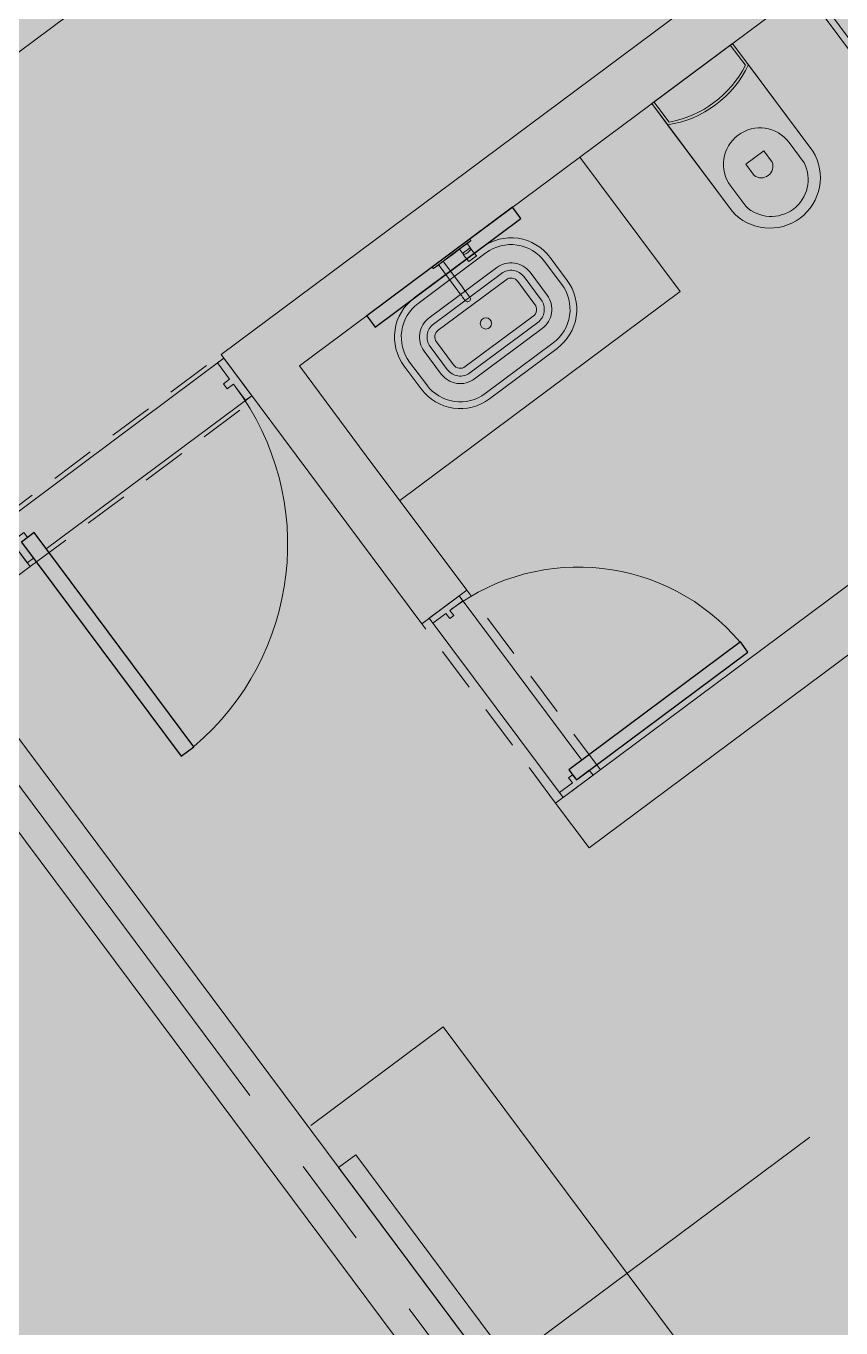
# Model space of a CAD drawing. Header units: metres. Extents: x -466 to 1322, y -1072 to 50.
# Drawn here: x 422.148 to 425.059, y -192.348 to -187.693 of the extents above; entities that cross this region are included whole.
import ezdxf

# ---------------------------------------------------------------- set-up
doc = ezdxf.new("R2010")
doc.units = ezdxf.units.M
for name, pattern in [('B1 P BAJA$0$HIDDEN', [9.525, 6.35, -3.175]), ('CENTER2', [28.575, 19.05, -3.175, 3.175, -3.175]), ('Hidden 1_16_', [0.002381, 0.001587, -0.00079375])]:
    doc.linetypes.add(name, pattern=pattern)
for name, color, linetype, lineweight in [('A - CANCEL', 2, 'Continuous', 0), ('A - Hatch muros', 4, 'Continuous', 0), ('A - MURO BAJO', 2, 'Continuous', 0), ('A - PROY', 250, 'B1 P BAJA$0$HIDDEN', 0), ('A-ACCESORIOS DE BAÑO', 6, 'Continuous', 0), ('A-DOOR', 2, 'Continuous', 9), ('A-EJES', 61, 'CENTER2', 0), ('A-Fixt', 122, 'Continuous', 5), ('A-MUEBLES', 5, 'Continuous', 0), ('A-MURO INT', 4, 'Continuous', 0)]:
    doc.layers.add(name, color=color, linetype=linetype, lineweight=lineweight)
doc.layers.add('A-MIRROR', color=8, linetype='Continuous')
doc.layers.add('A-PUERTA', color=2, linetype='Continuous')
doc.layers.add('Hatch Interior', color=7, linetype='Continuous', lineweight=0, true_color=0xaf6350)

# ---------------------------------------------------------------- blocks, each defined once
blk = doc.blocks.new('JVAS_Puerta - 0_90 X 2_10-V18-Planta Baja')
at = {"color": 0}
for p, q in [((-0.425, -0.0425), (-0.425, -0.9025)), ((-0.374, -0.0425), (-0.425, -0.0425)), ((-0.374, -0.9025), (-0.374, -0.0425)), ((-0.425, -0.9025), (-0.374, -0.9025))]:
    blk.add_line(p, q, dxfattribs=at)
at = {"layer": 'A - PROY', "color": 18, "linetype": 'Continuous', "ltscale": 100, "true_color": 0x000000}
blk.add_arc((-0.425, -0.0525), 0.85, 273.4398, 0, dxfattribs=at)
at = {"layer": 'A-DOOR', "color": 253, "linetype": 'Continuous', "ltscale": 100}
for p, q in [((-0.45, 0.0425), (0.45, 0.0425)), ((-0.374, -0.1075), (0.45, -0.1075))]:
    blk.add_line(p, q, dxfattribs=at)
at = {"layer": 'A-DOOR'}
for p, q in [((-0.425, 0.0425), (-0.45, 0.0425)), ((-0.45, 0.0425), (-0.45, -0.1075)), ((-0.425, -0.0225), (-0.425, 0.0425)), ((0.45, 0.0425), (0.425, 0.0425)), ((0.425, 0.0425), (0.425, -0.0225)), ((0.45, -0.1075), (0.45, 0.0425)), ((-0.4, -0.0225), (-0.425, -0.0225)), ((-0.4, -0.0425), (-0.4, -0.0225)), ((0.425, -0.0225), (0.4, -0.0225)), ((0.4, -0.0225), (0.4, -0.0425)), ((-0.425, -0.1075), (-0.425, -0.0425)), ((-0.425, -0.0425), (-0.4, -0.0425)), ((0.4, -0.0425), (0.425, -0.0425)), ((0.425, -0.0425), (0.425, -0.1075)), ((-0.45, -0.1075), (-0.425, -0.1075)), ((0.425, -0.1075), (0.45, -0.1075))]:
    blk.add_line(p, q, dxfattribs=at)
blk = doc.blocks.new('monomando powder room')
at = {"layer": 'A-ACCESORIOS DE BAÑO'}
for p, q in [((-98.7727, -159.2227), (-98.7727, -159.2225)), ((-98.7667, -159.2225), (-98.7727, -159.2225)), ((-98.7727, -159.2225), (-98.7667, -159.2225)), ((-98.7727, -159.2233), (-98.7727, -159.2227)), ((-98.7727, -159.2243), (-98.7727, -159.2233)), ((-98.7727, -159.2255), (-98.7727, -159.2243)), ((-98.7727, -159.227), (-98.7727, -159.2255)), ((-98.7727, -159.2285), (-98.7727, -159.227)), ((-98.7727, -159.3065), (-98.7727, -159.2285)), ((-98.766, -159.2228), (-98.7667, -159.2225)), ((-98.766, -159.223), (-98.766, -159.2228)), ((-98.7657, -159.2235), (-98.766, -159.2228)), ((-98.766, -159.2236), (-98.766, -159.223)), ((-98.766, -159.2245), (-98.766, -159.2236)), ((-98.766, -159.2257), (-98.766, -159.2245)), ((-98.766, -159.227), (-98.766, -159.2257)), ((-98.766, -159.2285), (-98.766, -159.227)), ((-98.766, -159.3065), (-98.766, -159.2285)), ((-98.7657, -159.2237), (-98.7657, -159.2235)), ((-98.7657, -159.2242), (-98.7657, -159.2237)), ((-98.7657, -159.225), (-98.7657, -159.2242)), ((-98.7657, -159.226), (-98.7657, -159.225)), ((-98.7657, -159.2272), (-98.7657, -159.226)), ((-98.7657, -159.2285), (-98.7657, -159.2272)), ((-98.7657, -159.2295), (-98.7657, -159.2285)), ((-98.7657, -159.2395), (-98.7657, -159.2285)), ((-98.7657, -159.2322), (-98.7657, -159.2295)), ((-98.7657, -159.2309), (-98.7657, -159.2299)), ((-98.7657, -159.2335), (-98.7657, -159.2309)), ((-98.7657, -159.2367), (-98.7657, -159.2322)), ((-98.7657, -159.2377), (-98.7657, -159.2335)), ((-98.7657, -159.2426), (-98.7657, -159.2367)), ((-98.7657, -159.2395), (-98.7657, -159.2377)), ((-98.7657, -159.2396), (-98.7657, -159.239)), ((-98.7657, -159.2395), (-98.7657, -159.239)), ((-98.7473, -159.2395), (-98.7657, -159.2395)), ((-98.7657, -159.2395), (-98.7473, -159.2395)), ((-98.7657, -159.2413), (-98.7657, -159.2396)), ((-98.7657, -159.2441), (-98.7657, -159.2413)), ((-98.7657, -159.2493), (-98.7657, -159.2426)), ((-98.7657, -159.2477), (-98.7657, -159.2441)), ((-98.7657, -159.2519), (-98.7657, -159.2477)), ((-98.7657, -159.2565), (-98.7657, -159.2493)), ((-98.7657, -159.2565), (-98.7657, -159.2519)), ((-98.7657, -159.261), (-98.7657, -159.2565)), ((-98.7657, -159.2637), (-98.7657, -159.2565)), ((-98.7657, -159.2652), (-98.7657, -159.261)), ((-98.7657, -159.2704), (-98.7657, -159.2637)), ((-98.7657, -159.2689), (-98.7657, -159.2652)), ((-98.7657, -159.2717), (-98.7657, -159.2689)), ((-98.7657, -159.2763), (-98.7657, -159.2704)), ((-98.7657, -159.2734), (-98.7657, -159.2717)), ((-98.7657, -159.274), (-98.7657, -159.2734)), ((-98.7473, -159.2735), (-98.7657, -159.2735)), ((-98.7657, -159.3065), (-98.7657, -159.2735)), ((-98.7657, -159.2753), (-98.7657, -159.2735)), ((-98.7657, -159.2735), (-98.7473, -159.2735)), ((-98.7657, -159.274), (-98.7657, -159.2735)), ((-98.7657, -159.2795), (-98.7657, -159.2753)), ((-98.7657, -159.2808), (-98.7657, -159.2763)), ((-98.7469, -159.2397), (-98.7473, -159.2395)), ((-98.7473, -159.2735), (-98.7469, -159.2732)), ((-98.7467, -159.2402), (-98.7469, -159.2397)), ((-98.7469, -159.2403), (-98.7469, -159.2397)), ((-98.7469, -159.242), (-98.7469, -159.2403)), ((-98.7469, -159.2446), (-98.7469, -159.242)), ((-98.7469, -159.2481), (-98.7469, -159.2446)), ((-98.7469, -159.2522), (-98.7469, -159.2481)), ((-98.7469, -159.2565), (-98.7469, -159.2522)), ((-98.7469, -159.2608), (-98.7469, -159.2565)), ((-98.7469, -159.2648), (-98.7469, -159.2608)), ((-98.7469, -159.2683), (-98.7469, -159.2648)), ((-98.7469, -159.271), (-98.7469, -159.2683)), ((-98.7469, -159.2726), (-98.7469, -159.271)), ((-98.7469, -159.2732), (-98.7469, -159.2726)), ((-98.7469, -159.2732), (-98.7467, -159.2727)), ((-98.7467, -159.2405), (-98.7467, -159.2402)), ((-98.7427, -159.2405), (-98.7467, -159.2405)), ((-98.7467, -159.2411), (-98.7467, -159.2405)), ((-98.7467, -159.2405), (-98.7427, -159.2405)), ((-98.7467, -159.2426), (-98.7467, -159.2411)), ((-98.7467, -159.2452), (-98.7467, -159.2426)), ((-98.7467, -159.2485), (-98.7467, -159.2452)), ((-98.7467, -159.2523), (-98.7467, -159.2485)), ((-98.7467, -159.2565), (-98.7467, -159.2523)), ((-98.7467, -159.2606), (-98.7467, -159.2565)), ((-98.7467, -159.2644), (-98.7467, -159.2606)), ((-98.7467, -159.2677), (-98.7467, -159.2644)), ((-98.7467, -159.2703), (-98.7467, -159.2677)), ((-98.7467, -159.2719), (-98.7467, -159.2703)), ((-98.7467, -159.2725), (-98.7467, -159.2719)), ((-98.7467, -159.2727), (-98.7467, -159.2725)), ((-98.7467, -159.2725), (-98.7427, -159.2725)), ((-98.7427, -159.2725), (-98.7467, -159.2725)), ((-98.7286, -159.2395), (-98.7427, -159.2395)), ((-98.7427, -159.2401), (-98.7427, -159.2395)), ((-98.7416, -159.2401), (-98.7427, -159.2395)), ((-98.7427, -159.2395), (-98.7286, -159.2395)), ((-98.7427, -159.2405), (-98.7427, -159.2401)), ((-98.7413, -159.2406), (-98.7427, -159.2405)), ((-98.7427, -159.2725), (-98.7413, -159.2723)), ((-98.7427, -159.2728), (-98.7427, -159.2725)), ((-98.7427, -159.2735), (-98.7416, -159.2728)), ((-98.7427, -159.2735), (-98.7427, -159.2728)), ((-98.7427, -159.2735), (-98.7286, -159.2735)), ((-98.7286, -159.2735), (-98.7427, -159.2735)), ((-98.7407, -159.2417), (-98.7416, -159.2401)), ((-98.7416, -159.2728), (-98.7407, -159.2712)), ((-98.7398, -159.2445), (-98.7407, -159.2417)), ((-98.7407, -159.2712), (-98.7398, -159.2684)), ((-98.7392, -159.248), (-98.7398, -159.2445)), ((-98.7398, -159.2684), (-98.7392, -159.2649)), ((-98.7388, -159.2521), (-98.7392, -159.248)), ((-98.7392, -159.2649), (-98.7388, -159.2608)), ((-98.7387, -159.2565), (-98.7388, -159.2521)), ((-98.7388, -159.2608), (-98.7387, -159.2565)), ((-98.7286, -159.2395), (-98.7122, -159.2395)), ((-98.7122, -159.2395), (-98.7286, -159.2395)), ((-98.7256, -159.2735), (-98.7286, -159.2735)), ((-98.7286, -159.2735), (-98.7256, -159.2735)), ((-98.7256, -159.2735), (-98.7122, -159.2735)), ((-98.7122, -159.2735), (-98.7256, -159.2735)), ((-98.7103, -159.2395), (-98.7122, -159.2395)), ((-98.7122, -159.2395), (-98.7103, -159.2395)), ((-98.7122, -159.2735), (-98.7103, -159.2735)), ((-98.7103, -159.2735), (-98.7122, -159.2735)), ((-98.7099, -159.2398), (-98.7103, -159.2395)), ((-98.7103, -159.2735), (-98.7099, -159.2731)), ((-98.7097, -159.2403), (-98.7099, -159.2398)), ((-98.7099, -159.2731), (-98.7097, -159.2727)), ((-98.7097, -159.2565), (-98.7097, -159.2403)), ((-98.7097, -159.2727), (-98.7097, -159.2565)), ((-98.7727, -159.3845), (-98.7727, -159.3065)), ((-98.7727, -159.3845), (-98.7727, -159.3065)), ((-98.766, -159.3845), (-98.766, -159.3065)), ((-98.766, -159.3845), (-98.766, -159.3065)), ((-98.7657, -159.2821), (-98.7657, -159.2795)), ((-98.7657, -159.2835), (-98.7657, -159.2808)), ((-98.7657, -159.2831), (-98.7657, -159.2821)), ((-98.7657, -159.2845), (-98.7657, -159.2835)), ((-98.7657, -159.343), (-98.7657, -159.3065)), ((-98.7657, -159.3295), (-98.7657, -159.3285)), ((-98.7657, -159.3322), (-98.7657, -159.3295)), ((-98.7657, -159.3309), (-98.7657, -159.3299)), ((-98.7657, -159.3335), (-98.7657, -159.3309)), ((-98.7657, -159.3367), (-98.7657, -159.3322)), ((-98.7657, -159.3377), (-98.7657, -159.3335)), ((-98.7657, -159.3426), (-98.7657, -159.3367)), ((-98.7657, -159.343), (-98.7657, -159.3377)), ((-98.7657, -159.3411), (-98.7657, -159.3405)), ((-98.7657, -159.3426), (-98.7657, -159.3411)), ((-98.7657, -159.3424), (-98.7657, -159.3419)), ((-98.7657, -159.343), (-98.7657, -159.3424)), ((-98.7657, -159.3493), (-98.7657, -159.3426)), ((-98.7657, -159.3452), (-98.7657, -159.3426)), ((-98.7653, -159.3443), (-98.7657, -159.343)), ((-98.7657, -159.3485), (-98.7657, -159.3452)), ((-98.7657, -159.3524), (-98.7657, -159.3485)), ((-98.7657, -159.3565), (-98.7657, -159.3493)), ((-98.7657, -159.3565), (-98.7657, -159.3524)), ((-98.7657, -159.3606), (-98.7657, -159.3565)), ((-98.7657, -159.3637), (-98.7657, -159.3565)), ((-98.7657, -159.3645), (-98.7657, -159.3606)), ((-98.7657, -159.3704), (-98.7657, -159.3637)), ((-98.7657, -159.3678), (-98.7657, -159.3645)), ((-98.7657, -159.3704), (-98.7657, -159.3678)), ((-98.7657, -159.37), (-98.7653, -159.3687)), ((-98.7645, -159.3453), (-98.7653, -159.3443)), ((-98.7653, -159.3687), (-98.7645, -159.3677)), ((-98.7635, -159.3458), (-98.7645, -159.3453)), ((-98.7645, -159.3677), (-98.7635, -159.3672)), ((-98.7627, -159.346), (-98.7635, -159.3458)), ((-98.7635, -159.3672), (-98.7627, -159.367)), ((-98.7622, -159.346), (-98.7627, -159.346)), ((-98.7627, -159.346), (-98.7622, -159.346)), ((-98.7627, -159.367), (-98.7622, -159.367)), ((-98.7622, -159.367), (-98.7627, -159.367)), ((-98.6502, -159.346), (-98.7622, -159.346)), ((-98.7622, -159.346), (-98.6502, -159.346)), ((-98.6502, -159.367), (-98.7622, -159.367)), ((-98.7622, -159.367), (-98.6502, -159.367)), ((-98.6459, -159.346), (-98.6502, -159.346)), ((-98.6502, -159.346), (-98.6459, -159.346)), ((-98.6459, -159.367), (-98.6502, -159.367)), ((-98.6502, -159.367), (-98.6459, -159.367)), ((-98.6459, -159.346), (-98.6416, -159.346)), ((-98.6416, -159.346), (-98.6459, -159.346)), ((-98.6416, -159.367), (-98.6459, -159.367)), ((-98.6459, -159.367), (-98.6416, -159.367)), ((-98.6416, -159.346), (-98.6375, -159.346)), ((-98.6375, -159.346), (-98.6416, -159.346)), ((-98.6375, -159.367), (-98.6416, -159.367)), ((-98.6416, -159.367), (-98.6375, -159.367)), ((-98.6337, -159.346), (-98.6375, -159.346)), ((-98.6375, -159.346), (-98.6337, -159.346)), ((-98.6375, -159.367), (-98.6337, -159.367)), ((-98.6337, -159.367), (-98.6375, -159.367)), ((-98.6301, -159.346), (-98.6337, -159.346)), ((-98.6337, -159.346), (-98.6301, -159.346)), ((-98.6337, -159.367), (-98.6301, -159.367)), ((-98.6301, -159.367), (-98.6337, -159.367)), ((-98.6268, -159.346), (-98.6301, -159.346)), ((-98.6301, -159.346), (-98.6268, -159.346)), ((-98.6268, -159.367), (-98.6301, -159.367)), ((-98.6301, -159.367), (-98.6268, -159.367)), ((-98.624, -159.346), (-98.6268, -159.346)), ((-98.6268, -159.346), (-98.624, -159.346)), ((-98.624, -159.367), (-98.6268, -159.367)), ((-98.6268, -159.367), (-98.624, -159.367)), ((-98.624, -159.346), (-98.6216, -159.346)), ((-98.6216, -159.346), (-98.624, -159.346)), ((-98.624, -159.367), (-98.6216, -159.367)), ((-98.6216, -159.367), (-98.624, -159.367)), ((-98.6216, -159.346), (-98.6197, -159.346)), ((-98.6197, -159.346), (-98.6216, -159.346)), ((-98.6216, -159.367), (-98.6197, -159.367)), ((-98.6197, -159.367), (-98.6216, -159.367)), ((-98.6055, -159.346), (-98.6197, -159.346)), ((-98.6197, -159.346), (-98.6055, -159.346)), ((-98.6197, -159.367), (-98.6055, -159.367)), ((-98.6055, -159.367), (-98.6197, -159.367)), ((-98.603, -159.3464), (-98.6055, -159.346)), ((-98.6055, -159.367), (-98.603, -159.3666)), ((-98.6006, -159.3474), (-98.603, -159.3464)), ((-98.603, -159.3666), (-98.6006, -159.3656)), ((-98.5986, -159.3491), (-98.6006, -159.3474)), ((-98.6006, -159.3656), (-98.5986, -159.3639)), ((-98.597, -159.3513), (-98.5986, -159.3491)), ((-98.5986, -159.3639), (-98.597, -159.3617)), ((-98.596, -159.3538), (-98.597, -159.3513)), ((-98.597, -159.3617), (-98.596, -159.3592)), ((-98.5957, -159.3565), (-98.596, -159.3538)), ((-98.5957, -159.3565), (-98.596, -159.3538)), ((-98.596, -159.3592), (-98.5957, -159.3565)), ((-98.596, -159.3592), (-98.5957, -159.3565)), ((-98.7727, -159.386), (-98.7727, -159.3845)), ((-98.7727, -159.3875), (-98.7727, -159.386)), ((-98.7727, -159.3887), (-98.7727, -159.3875)), ((-98.7727, -159.3897), (-98.7727, -159.3887)), ((-98.7727, -159.3903), (-98.7727, -159.3897)), ((-98.7727, -159.3905), (-98.7727, -159.3903)), ((-98.7727, -159.3905), (-98.7667, -159.3905)), ((-98.7667, -159.3905), (-98.7727, -159.3905)), ((-98.7667, -159.3905), (-98.766, -159.3902)), ((-98.766, -159.386), (-98.766, -159.3845)), ((-98.766, -159.3873), (-98.766, -159.386)), ((-98.766, -159.3885), (-98.766, -159.3873)), ((-98.766, -159.3894), (-98.766, -159.3885)), ((-98.766, -159.39), (-98.766, -159.3894)), ((-98.766, -159.3902), (-98.7657, -159.3895)), ((-98.766, -159.3902), (-98.766, -159.39)), ((-98.7657, -159.3845), (-98.7657, -159.37)), ((-98.7657, -159.3845), (-98.7657, -159.37)), ((-98.7657, -159.3753), (-98.7657, -159.37)), ((-98.7657, -159.3706), (-98.7657, -159.37)), ((-98.7657, -159.3763), (-98.7657, -159.3704)), ((-98.7657, -159.3719), (-98.7657, -159.3704)), ((-98.7657, -159.3711), (-98.7657, -159.3706)), ((-98.7657, -159.3725), (-98.7657, -159.3719)), ((-98.7657, -159.3795), (-98.7657, -159.3753)), ((-98.7657, -159.3808), (-98.7657, -159.3763)), ((-98.7657, -159.3821), (-98.7657, -159.3795)), ((-98.7657, -159.3835), (-98.7657, -159.3808)), ((-98.7657, -159.3831), (-98.7657, -159.3821)), ((-98.7657, -159.3845), (-98.7657, -159.3835)), ((-98.7657, -159.3858), (-98.7657, -159.3845)), ((-98.7657, -159.387), (-98.7657, -159.3858)), ((-98.7657, -159.388), (-98.7657, -159.387)), ((-98.7657, -159.3888), (-98.7657, -159.388)), ((-98.7657, -159.3893), (-98.7657, -159.3888)), ((-98.7657, -159.3895), (-98.7657, -159.3893))]:
    blk.add_line(p, q, dxfattribs=at)

msp = doc.modelspace()

# ---------------------------------------------------------------- hatches: boundary and pattern name
at = {"layer": 'A - Hatch muros', "transparency": 33554687}
h = msp.add_hatch(color=256, dxfattribs=at)
h.dxf.hatch_style = 1
h.paths.add_polyline_path([(420.6654, -194.9835), (419.3411, -195.9678), (418.2667, -194.5262), (416.6631, -195.7215), (417.7382, -197.1638), (413.4672, -200.3473), (408.2908, -197.8447), (446.0819, -169.6766), (446.5002, -170.2378), (446.3399, -170.3573), (446.041, -169.9565), (408.6746, -197.8081), (413.445, -200.1144), (417.4583, -197.123), (416.3826, -195.6798), (418.3068, -194.2454), (419.3826, -195.6887), (420.5452, -194.8222), (421.0663, -194.4337), (418.8551, -191.4671), (419.0155, -191.3476), (421.3462, -194.4746), (420.6647, -194.9825)])
at = {"layer": 'A-MURO INT', "transparency": 33554687}
h = msp.add_hatch(color=256, dxfattribs=at)
h.dxf.hatch_style = 1
h.paths.add_polyline_path([(428.0957, -185.2032), (428.6933, -186.0049), (428.8536, -185.8854), (428.1365, -184.9233), (422.8448, -188.8676), (423.2033, -189.3486), (423.5619, -189.8297), (423.7223, -189.7102), (423.3637, -189.2291), (423.1246, -188.9084), (425.53, -187.1155), (426.6057, -188.5587), (424.04, -190.4711), (424.1595, -190.6315), (426.7252, -188.7191), (428.6974, -191.365), (428.2965, -191.6638), (428.416, -191.8241), (428.8169, -191.5253), (430.1316, -193.2892), (430.292, -193.1697), (428.9772, -191.4058), (429.3781, -191.107), (429.2586, -190.9466), (428.8819, -191.2274), (428.8821, -191.2276), (428.8578, -191.2456), (426.8856, -188.5996), (429.4513, -186.6872), (429.3317, -186.5268), (426.766, -188.4392), (425.6903, -186.996)])
h = msp.add_hatch(color=256, dxfattribs=at)
h.dxf.hatch_style = 1
h.paths.add_polyline_path([(421.8418, -189.8646), (422.1625, -189.6255), (422.043, -189.4652), (421.5619, -189.8238), (426.2831, -196.1578), (426.4435, -196.0383), (425.1287, -194.2744), (425.5296, -193.9756), (425.4101, -193.8152), (425.0092, -194.114)])
at = {"layer": 'Hatch Interior', "transparency": 33554687}
h = msp.add_hatch(color=256, dxfattribs=at)
h.dxf.hatch_style = 1
edge = h.paths.add_edge_path()
edge.add_line((417.7382, -197.1638), (419.3856, -199.3747))
edge.add_arc((419.7198, -199.9897), 0.7, 36.6996, 118.5178, ccw=False)
edge.add_line((420.2811, -199.5714), (421.6441, -198.5555))
edge.add_line((421.6441, -198.5555), (425.1105, -200.2313))
edge.add_line((425.1105, -200.2313), (423.8168, -202.9072))
edge.add_line((423.8168, -202.9072), (449.7456, -215.4426))
edge.add_line((449.7456, -215.4426), (452.2266, -210.3109))
edge.add_line((452.2266, -210.3109), (452.8795, -208.9604))
edge.add_line((452.8795, -208.9604), (426.2831, -196.1578))
edge.add_line((426.2831, -196.1578), (424.9683, -194.3939))
edge.add_line((424.9683, -194.3939), (443.8484, -180.3214))
edge.add_line((443.8484, -180.3214), (442.6531, -178.7178))
edge.add_line((442.6531, -178.7178), (449.1895, -173.8458))
edge.add_line((449.1895, -173.8458), (446.0819, -169.6766))
edge.add_line((446.0819, -169.6766), (408.2908, -197.8447))
edge.add_line((408.2908, -197.8447), (413.4672, -200.3473))
edge.add_line((413.4672, -200.3473), (417.7382, -197.1638))

# ---------------------------------------------------------------- linework, layer by layer
at = {"layer": 'A - CANCEL'}
msp.add_lwpolyline([(424.9487, -187.5488), (424.9286, -187.5638), (425.5568, -188.4065), (425.5768, -188.3916)], close=True, dxfattribs=at)
at = {"layer": 'A - MURO BAJO', "ltscale": 0.05}
msp.add_lwpolyline([(423.4832, -189.3895), (424.4854, -188.6424), (424.1269, -188.1614)], dxfattribs=at)
at = {"layer": 'A - PROY', "color": 250, "linetype": 'Hidden 1_16_', "ltscale": 100}
for points in [[(422.043, -189.4652), (422.8448, -188.8676)], [(422.1625, -189.6255), (422.9643, -189.0279)], [(424.2004, -190.3516), (423.7223, -189.7102)], [(424.04, -190.4711), (423.5619, -189.8297)]]:
    msp.add_lwpolyline(points, dxfattribs=at)
at = {"layer": 'A-EJES', "ltscale": 0.1}
for p, q in [((445.5676, -176.296), (409.6606, -203.0599)), ((426.3633, -196.0981), (418.3833, -185.3919))]:
    msp.add_line(p, q, dxfattribs=at)
at = {"layer": 'A-Fixt'}
for p, q in [((424.6721, -187.755), (424.3834, -187.9701)), ((424.5278, -187.8626), (424.6721, -187.755)), ((424.7179, -187.8333), (424.6641, -187.761)), ((424.9589, -188.1399), (424.6721, -187.755)), ((424.6721, -187.755), (424.7288, -187.8312)), ((424.7288, -187.8312), (424.9589, -188.1399)), ((424.3834, -187.9701), (424.5278, -187.8626)), ((424.3834, -187.9701), (424.6703, -188.355)), ((424.4402, -188.0463), (424.3834, -187.9701)), ((424.3914, -187.9642), (424.4453, -188.0364)), ((424.6703, -188.355), (424.4402, -188.0463)), ((424.9278, -188.1818), (424.874, -188.1096)), ((424.7198, -188.1871), (424.7839, -188.1393)), ((424.7839, -188.1393), (424.8138, -188.1794)), ((424.7497, -188.2272), (424.7198, -188.1871)), ((424.6656, -188.265), (424.7193, -188.3371))]:
    msp.add_line(p, q, dxfattribs=at)
for points in [[(424.0457, -188.8455), (423.8034, -189.0261, -0.414214), (423.5601, -188.9906), (423.4989, -188.9086, -0.414214), (423.5344, -188.6653), (423.7768, -188.4847, -0.414214), (424.0201, -188.5201), (424.0812, -188.6022, -0.414214)], [(424.0313, -188.8261), (423.7889, -189.0068, -0.414214), (423.5794, -188.9762), (423.5183, -188.8942, -0.414214), (423.5489, -188.6847), (423.7912, -188.504, -0.414214), (424.0007, -188.5346), (424.0619, -188.6166, -0.414214)], [(423.9925, -188.774), (423.7501, -188.9546, -0.414214), (423.6316, -188.9373), (423.5704, -188.8553, -0.414214), (423.5877, -188.7368), (423.8301, -188.5561, -0.414214), (423.9486, -188.5734), (424.0098, -188.6554, -0.414214)], [(423.9764, -188.7524), (423.734, -188.9331, -0.414214), (423.6531, -188.9213), (423.592, -188.8393, -0.414214), (423.6038, -188.7583), (423.8461, -188.5777, -0.414214), (423.9271, -188.5895), (423.9882, -188.6715, -0.414214)], [(423.9598, -188.7301), (423.7174, -188.9108, -0.414214), (423.6754, -188.9046), (423.6143, -188.8226, -0.414214), (423.6204, -188.7806), (423.8628, -188.6, -0.414214), (423.9048, -188.6061), (423.9659, -188.6881, -0.414214)]]:
    msp.add_lwpolyline(points, format="xyb", close=True, dxfattribs=at)
msp.add_circle((423.7908, -188.7563), 0.02, dxfattribs=at)
for centre, radius, start, end in [((424.3828, -187.6681), 0.3825, 278.6271, 334.7721), ((424.3769, -187.6601), 0.3825, 280.3118, 333.0874), ((424.7698, -188.1873), 0.13, 36.6996, 216.6996), ((424.8052, -188.2349), 0.1807, 221.6787, 31.7205), ((424.8052, -188.2349), 0.1807, 221.6787, 31.7205), ((424.7748, -188.194), 0.0417, 232.9598, 20.4394), ((424.8105, -188.242), 0.1318, 226.2269, 27.1723)]:
    msp.add_arc(centre, radius, start, end, dxfattribs=at)
at = {"layer": 'A-MIRROR'}
msp.add_lwpolyline([(423.3652, -188.7291), (423.3951, -188.7692), (423.9162, -188.3808), (423.8863, -188.3407)], close=True, dxfattribs=at)
at = {"layer": 'A-MUEBLES'}
for p, q in [((423.6382, -191.2707), (423.1651, -191.6233)), ((425.431, -193.676), (423.6382, -191.2707)), ((423.3258, -191.728), (423.2647, -191.7736)), ((424.9035, -193.8447), (423.3258, -191.728)), ((423.2647, -191.7736), (424.8424, -193.8903))]:
    msp.add_line(p, q, dxfattribs=at)
at = {"layer": 'A-MURO INT'}
for points in [[(420.6654, -194.9835), (419.3411, -195.9678), (418.2667, -194.5262), (416.6631, -195.7215), (417.7382, -197.1638), (413.4672, -200.3473), (408.2908, -197.8447), (446.0819, -169.6766), (446.5002, -170.2378), (446.3399, -170.3573), (446.041, -169.9565), (408.6746, -197.8081), (413.445, -200.1144), (417.4583, -197.123), (416.3826, -195.6798), (418.3068, -194.2454), (419.3826, -195.6887), (420.5452, -194.8222), (421.0663, -194.4337), (418.8551, -191.4671), (419.0155, -191.3476), (421.3462, -194.4746), (420.6647, -194.9825)], [(426.4435, -196.0383), (425.1287, -194.2744), (425.5296, -193.9756), (425.4101, -193.8152), (425.0092, -194.114), (421.8418, -189.8646), (422.1625, -189.6255), (422.043, -189.4652), (421.5619, -189.8238), (426.2831, -196.1578)]]:
    msp.add_lwpolyline(points, close=True, dxfattribs=at)
msp.add_lwpolyline([(429.3317, -186.5268), (426.766, -188.4392), (425.6903, -186.996), (428.0957, -185.2032), (428.6933, -186.0049), (428.8536, -185.8854), (428.1365, -184.9233), (422.8448, -188.8676), (423.2033, -189.3486), (423.5619, -189.8297), (423.7223, -189.7102), (423.3637, -189.2291), (423.1246, -188.9084), (425.53, -187.1155), (426.6057, -188.5587), (424.04, -190.4711), (424.1595, -190.6315), (426.7252, -188.7191), (428.6974, -191.365), (428.2965, -191.6638), (428.416, -191.8241), (428.8169, -191.5253), (430.1316, -193.2892)], dxfattribs=at)

# ---------------------------------------------------------------- block references
at = {"layer": 'A-Fixt', "rotation": 306.6996102268553}
msp.add_blockref('monomando powder room', (610.423, -172.4942), dxfattribs=at)
at = {"layer": 'A-PUERTA'}
for p, xscale, yscale, zscale, rotation in [((422.482, -189.2176), 1.111111111111195, 1.111111111111195, 1.111111111111195, 36.69961023292782), ((423.858, -190.1079), 0.8888888888888831, 0.8888888888888831, 0.8888888888888831, 126.6996102328859)]:
    msp.add_blockref('JVAS_Puerta - 0_90 X 2_10-V18-Planta Baja', p, dxfattribs=dict(at, xscale=xscale, yscale=yscale, zscale=zscale, rotation=rotation))

doc.saveas('drawing.dxf')
